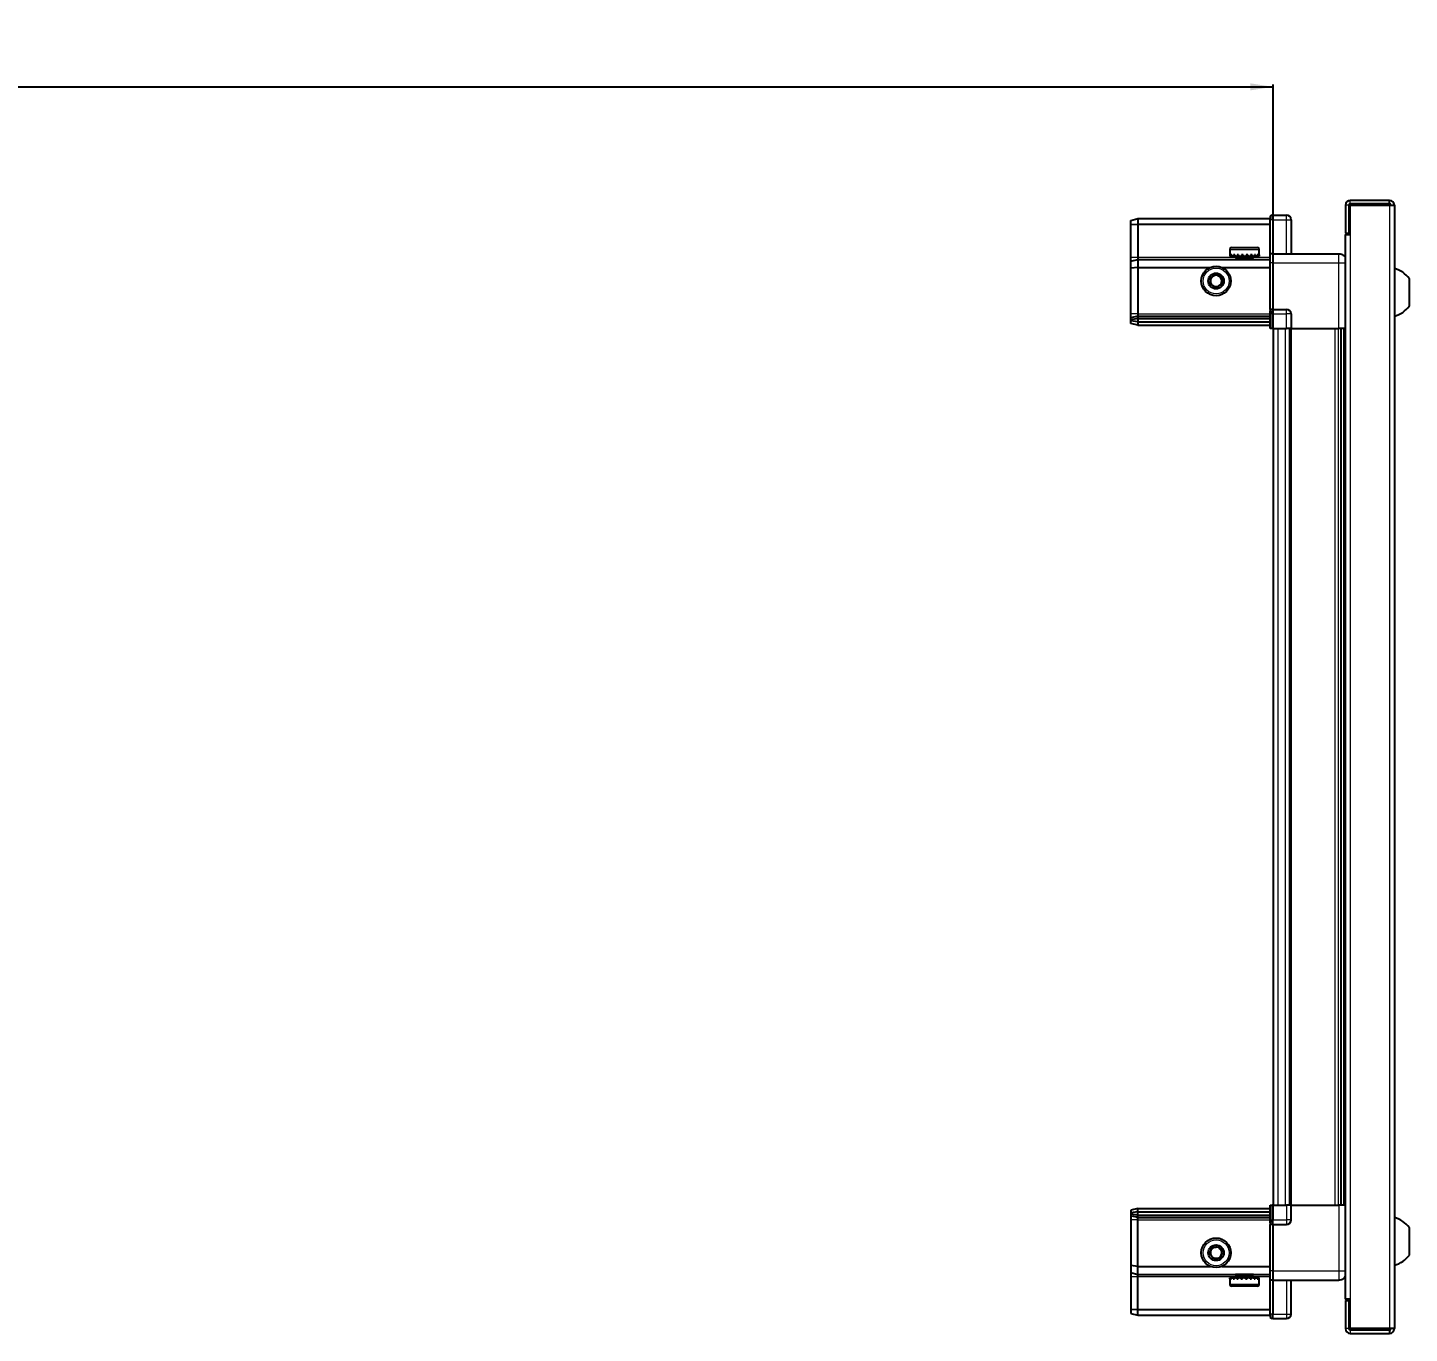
# Model space of a CAD drawing. Header units: millimetres. Extents: x 1021 to 3648, y -687 to 1533.
# Drawn here: x 2447 to 3055, y 893 to 1468 of the extents above; entities that cross this region are included whole.
import ezdxf

# ---------------------------------------------------------------- set-up
doc = ezdxf.new("R2010")
doc.units = ezdxf.units.MM
doc.layers.add('FORMAT', color=7, linetype='Continuous')
doc.styles.add('SLDTEXTSTYLE0', font='TXT', dxfattribs={"width": 0.75})
doc.dimstyles.new('SLDDIMSTYLE0', dxfattribs={"dimtxt": 20, "dimasz": 10, "dimexe": 0, "dimexo": 0.0625, "dimgap": 5, "dimtad": 2, "dimdec": 1, "dimrnd": 1e-09, "dimzin": 12, "dimdsep": 46, "dimtxsty": 'SLDTEXTSTYLE0', "dimsah": 1, "dimcen": 0.09, "dimadec": 0, "dimazin": 3, "dimtfac": 1, "dimtofl": 0, "dimtmove": 0, "dimatfit": 3, "dimfxl": 0, "dimfrac": 2, "dimtolj": 1, "dimtzin": 12, "dimarcsym": 0})

# ---------------------------------------------------------------- blocks, each defined once
blk = doc.blocks.new('_D_4')
at = {"layer": 'FORMAT'}
for p, q in [((1695.13, 1335.67), (1695.13, 1443.16)), ((1695.13, 1442.16), (2995.13, 1442.16)), ((2995.13, 1335.67), (2995.13, 1443.16))]:
    blk.add_line(p, q, dxfattribs=at)
for points in [[(1695.13, 1442.16), (1705.13, 1440.63), (1705.13, 1443.7)], [(2995.13, 1442.16), (2985.13, 1443.7), (2985.13, 1440.63)]]:
    blk.add_solid(points, dxfattribs=at)
at = {"layer": 'FORMAT', "insert": (2315.58, 1467.95), "char_height": 20, "attachment_point": 1, "style": 'SLDTEXTSTYLE0'}
blk.add_mtext('1300', dxfattribs=at)

msp = doc.modelspace()

# ---------------------------------------------------------------- linework, layer by layer
at = {"color": 7, "linetype": 'Continuous', "lineweight": 25}
for p, q in [((3026.98, 1390.06), (3026.98, 1377.66)), ((3028.48, 1390.06), (3028.48, 1377.66)), ((3028.98, 1377.16), (3028.98, 1390.06)), ((3028.98, 1390.06), (3046.38, 1390.06)), ((3046.38, 1392.16), (3029.08, 1392.16)), ((3046.38, 1390.66), (3029.08, 1390.66)), ((3046.38, 1390.66), (3046.38, 1392.16)), ((3046.38, 1390.06), (3048.48, 1390.06)), ((3048.48, 1390.06), (3048.48, 895.26)), ((2932.48, 1383.36), (2935.48, 1384.16)), ((2932.48, 1381.51), (2932.48, 1383.36)), ((2932.48, 1381.51), (2935.48, 1381.66)), ((2932.48, 1367.16), (2932.48, 1381.51)), ((2935.48, 1384.16), (2935.48, 1381.66)), ((2935.48, 1384.16), (2993.78, 1384.16)), ((2935.48, 1381.66), (2935.48, 1367.16)), ((2935.48, 1381.66), (2993.78, 1381.66)), ((2994.65, 1385.66), (2993.78, 1385.16)), ((2994.65, 1385.66), (2993.78, 1385.16)), ((2993.78, 1385.16), (2993.78, 1383.66)), ((2993.78, 1368.86), (2993.78, 1383.66)), ((2994.98, 1385.66), (2994.65, 1385.66)), ((2994.98, 1385.66), (2994.65, 1385.66)), ((2994.98, 1383.66), (2994.98, 1385.66)), ((2994.98, 1385.66), (2994.98, 1385.66)), ((2994.98, 1385.66), (3000.98, 1385.66)), ((2994.98, 1383.66), (2994.98, 1368.86)), ((3002.98, 1383.66), (3002.98, 1368.66)), ((3026.88, 1377.16), (3026.88, 908.16)), ((3026.88, 1377.16), (3028.98, 1377.16)), ((3026.98, 1377.66), (3028.48, 1377.66)), ((2975.98, 1370.56), (2975.98, 1367.66)), ((2976.78, 1371.36), (2988.18, 1371.36)), ((2988.98, 1367.66), (2988.98, 1370.56)), ((2993.78, 1368.66), (2993.78, 1368.86)), ((2994.98, 1368.86), (2994.98, 1368.66)), ((2932.48, 1365.36), (2932.48, 1367.16)), ((2932.48, 1365.36), (2935.48, 1366.16)), ((2932.48, 1362.33), (2932.48, 1365.36)), ((2935.48, 1367.16), (2935.48, 1366.16)), ((2935.48, 1366.16), (2935.48, 1362.66)), ((2935.48, 1366.16), (2993.78, 1366.16)), ((2975.98, 1367.66), (2976.02, 1367.66)), ((2976.14, 1368.16), (2976.02, 1368.16)), ((2976.02, 1368.16), (2976.02, 1367.66)), ((2976.02, 1367.66), (2976.14, 1367.66)), ((2976.14, 1368.16), (2976.14, 1367.66)), ((2976.14, 1367.66), (2976.55, 1367.66)), ((2976.89, 1368.16), (2976.55, 1368.16)), ((2976.55, 1368.16), (2976.55, 1367.66)), ((2976.55, 1367.66), (2976.89, 1367.66)), ((2976.89, 1368.16), (2976.89, 1367.66)), ((2976.89, 1367.66), (2977.66, 1367.66)), ((2978.19, 1368.16), (2977.66, 1368.16)), ((2977.66, 1368.16), (2977.66, 1367.66)), ((2977.66, 1367.66), (2978.19, 1367.66)), ((2978.08, 1367.66), (2978.08, 1367.56)), ((2978.08, 1367.56), (2986.88, 1367.56)), ((2978.19, 1368.16), (2978.19, 1367.66)), ((2978.19, 1367.66), (2979.25, 1367.66)), ((2978.48, 1367.16), (2979.17, 1366.68)), ((2978.48, 1367.16), (2986.48, 1367.16)), ((2979.17, 1366.68), (2978.48, 1366.2)), ((2978.48, 1366.2), (2978.48, 1366.16)), ((2978.48, 1366.2), (2986.48, 1366.2)), ((2979.17, 1366.68), (2985.79, 1366.68)), ((2979.91, 1368.16), (2979.25, 1368.16)), ((2979.25, 1368.16), (2979.25, 1367.66)), ((2979.25, 1367.66), (2979.91, 1367.66)), ((2979.91, 1368.16), (2979.91, 1367.66)), ((2979.91, 1367.66), (2981.15, 1367.66)), ((2981.88, 1368.16), (2981.15, 1368.16)), ((2981.15, 1368.16), (2981.15, 1367.66)), ((2981.15, 1367.66), (2981.58, 1367.66)), ((2981.58, 1368.16), (2981.58, 1367.66)), ((2981.88, 1368.16), (2981.88, 1367.66)), ((2981.88, 1367.66), (2983.18, 1367.66)), ((2983.9, 1368.16), (2983.18, 1368.16)), ((2983.18, 1368.16), (2983.18, 1367.66)), ((2983.45, 1368.16), (2983.45, 1367.66)), ((2983.45, 1367.66), (2983.9, 1367.66)), ((2983.9, 1368.16), (2983.9, 1367.66)), ((2983.9, 1367.66), (2985.14, 1367.66)), ((2985.8, 1368.16), (2985.14, 1368.16)), ((2985.14, 1368.16), (2985.14, 1367.66)), ((2985.14, 1367.66), (2985.8, 1367.66)), ((2985.79, 1366.68), (2986.48, 1367.16)), ((2986.48, 1366.2), (2985.79, 1366.68)), ((2985.8, 1368.16), (2985.8, 1367.66)), ((2985.8, 1367.66), (2986.84, 1367.66)), ((2986.48, 1366.16), (2986.48, 1366.2)), ((2987.36, 1368.16), (2986.84, 1368.16)), ((2986.84, 1368.16), (2986.84, 1367.66)), ((2986.84, 1367.66), (2987.36, 1367.66)), ((2986.88, 1367.56), (2986.88, 1367.66)), ((2987.36, 1368.16), (2987.36, 1367.66)), ((2987.36, 1367.66), (2988.12, 1367.66)), ((2988.45, 1368.16), (2988.12, 1368.16)), ((2988.12, 1368.16), (2988.12, 1367.66)), ((2988.12, 1367.66), (2988.45, 1367.66)), ((2988.45, 1368.16), (2988.45, 1367.66)), ((2988.45, 1367.66), (2988.84, 1367.66)), ((2988.95, 1368.16), (2988.84, 1368.16)), ((2988.84, 1368.16), (2988.84, 1367.66)), ((2988.84, 1367.66), (2988.95, 1367.66)), ((2988.95, 1368.16), (2988.95, 1367.66)), ((2988.95, 1367.66), (2988.98, 1367.66)), ((2994.98, 1368.66), (2993.78, 1368.66)), ((2993.78, 1364.66), (2993.78, 1368.66)), ((2993.78, 1344.36), (2993.78, 1364.66)), ((2994.98, 1368.66), (2994.98, 1364.66)), ((2994.98, 1368.66), (3023.98, 1368.66)), ((2994.98, 1364.66), (2994.98, 1344.36)), ((2935.48, 1362.66), (2932.48, 1362.33)), ((2932.48, 1342.16), (2932.48, 1362.33)), ((2935.48, 1362.66), (2935.48, 1342.16)), ((2935.48, 1362.66), (2967.48, 1362.66)), ((2972.48, 1362.66), (2993.78, 1362.66)), ((3055.08, 1345.66), (3055.08, 1357.66)), ((2932.48, 1340.36), (2932.48, 1342.16)), ((2935.48, 1341.16), (2932.48, 1340.36)), ((2932.48, 1339.62), (2932.48, 1340.36)), ((2935.48, 1340.16), (2932.48, 1339.62)), ((2932.48, 1339.12), (2932.48, 1339.62)), ((2932.48, 1337.97), (2932.48, 1339.12)), ((2935.48, 1338.66), (2932.48, 1339.12)), ((2935.48, 1342.16), (2935.48, 1341.16)), ((2935.48, 1341.16), (2935.48, 1340.16)), ((2935.48, 1341.16), (2993.78, 1341.16)), ((2935.48, 1340.16), (2993.78, 1340.16)), ((2935.48, 1340.16), (2935.48, 1338.66)), ((2935.48, 1338.66), (2935.48, 1337.16)), ((2935.48, 1338.66), (2993.78, 1338.66)), ((2993.78, 1344.16), (2993.78, 1344.36)), ((2994.98, 1344.16), (2993.78, 1344.16)), ((2993.78, 1344.16), (2993.78, 1343.49)), ((2993.78, 1335.66), (2993.78, 1343.49)), ((2994.65, 1342.16), (2994.65, 1335.66)), ((2994.98, 1344.36), (2994.98, 1344.16)), ((2994.98, 1342.16), (2994.98, 1344.16)), ((2994.98, 1344.16), (3000.98, 1344.16)), ((2994.98, 1342.16), (2994.98, 1344.16)), ((2994.98, 1342.16), (2994.98, 1335.66)), ((3002.98, 1342.16), (3002.98, 1335.66)), ((2935.48, 1337.16), (2932.48, 1337.97)), ((2935.48, 1337.16), (2993.78, 1337.16)), ((2994.65, 1335.66), (2993.78, 1335.66)), ((2994.98, 1335.66), (2994.65, 1335.66)), ((2994.98, 1335.66), (3000.98, 1335.66)), ((2995.13, 1335.66), (2995.13, 949.66)), ((3002.98, 1335.66), (3000.98, 1335.66)), ((3002.33, 1335.66), (3002.33, 949.66)), ((3002.98, 1335.66), (3023.98, 1335.66)), ((3025.01, 949.66), (3025.01, 1335.66)), ((3025.04, 949.66), (3025.04, 1335.66)), ((3026.83, 1335.66), (3026.83, 949.66)), ((2993.78, 941.84), (2993.78, 949.66)), ((2993.78, 949.66), (2994.65, 949.66)), ((2994.65, 949.66), (2994.65, 949.66)), ((2994.65, 949.66), (2994.65, 943.16)), ((2994.98, 949.66), (2994.65, 949.66)), ((2994.98, 949.66), (2994.98, 943.16)), ((2994.98, 949.66), (2994.98, 949.66)), ((2994.98, 949.66), (2994.98, 943.16)), ((2994.98, 949.66), (3000.98, 949.66)), ((3002.98, 949.66), (3000.98, 949.66)), ((3002.98, 943.16), (3002.98, 949.66)), ((3002.98, 949.66), (3023.98, 949.66)), ((2935.48, 948.16), (2932.48, 947.36)), ((2932.48, 947.36), (2932.48, 946.21)), ((2935.48, 946.66), (2932.48, 946.21)), ((2932.48, 946.21), (2932.48, 945.71)), ((2935.48, 945.16), (2932.48, 945.71)), ((2932.48, 945.71), (2932.48, 944.97)), ((2935.48, 944.16), (2932.48, 944.97)), ((2932.48, 944.97), (2932.48, 943.16)), ((2932.48, 943.16), (2932.48, 923)), ((2935.48, 946.66), (2935.48, 948.16)), ((2935.48, 948.16), (2993.78, 948.16)), ((2935.48, 945.16), (2935.48, 946.66)), ((2935.48, 946.66), (2993.78, 946.66)), ((2935.48, 945.16), (2993.78, 945.16)), ((2935.48, 944.16), (2935.48, 945.16)), ((2935.48, 944.16), (2993.78, 944.16)), ((2935.48, 943.16), (2935.48, 944.16)), ((2935.48, 922.66), (2935.48, 943.16)), ((2994.98, 941.16), (2994.98, 943.16)), ((2993.78, 941.84), (2993.78, 941.16)), ((2994.98, 941.16), (2993.78, 941.16)), ((2993.78, 940.96), (2993.78, 941.16)), ((2993.78, 920.66), (2993.78, 940.96)), ((2994.98, 941.16), (2994.98, 940.96)), ((2994.98, 941.16), (3000.98, 941.16)), ((2994.98, 940.96), (2994.98, 920.66)), ((3055.08, 927.66), (3055.08, 939.66)), ((2935.48, 922.66), (2932.48, 923)), ((2932.48, 923), (2932.48, 919.97)), ((2932.48, 919.97), (2935.48, 919.16)), ((2932.48, 919.97), (2932.48, 918.16)), ((2935.48, 922.66), (2967.48, 922.66)), ((2935.48, 919.16), (2935.48, 922.66)), ((2935.48, 919.16), (2993.78, 919.16)), ((2935.48, 918.16), (2935.48, 919.16)), ((2972.48, 922.66), (2993.78, 922.66)), ((2978.48, 919.16), (2978.48, 919.13)), ((2978.48, 919.13), (2979.17, 918.65)), ((2986.48, 919.13), (2978.48, 919.13)), ((2979.17, 918.65), (2978.48, 918.16)), ((2985.79, 918.65), (2979.17, 918.65)), ((2985.79, 918.65), (2986.48, 919.13)), ((2986.48, 918.16), (2985.79, 918.65)), ((2986.48, 919.13), (2986.48, 919.16)), ((2993.78, 916.66), (2993.78, 920.66)), ((2994.98, 920.66), (2994.98, 916.66)), ((2932.48, 918.16), (2932.48, 903.82)), ((2935.48, 903.66), (2935.48, 918.16)), ((2975.98, 917.66), (2975.98, 914.76)), ((2976, 917.66), (2975.98, 917.66)), ((2976, 917.16), (2976, 917.66)), ((2976.1, 917.66), (2976, 917.66)), ((2976, 917.16), (2976.1, 917.16)), ((2976.1, 917.16), (2976.1, 917.66)), ((2976.47, 917.66), (2976.1, 917.66)), ((2976.47, 917.16), (2976.47, 917.66)), ((2976.79, 917.66), (2976.47, 917.66)), ((2976.47, 917.16), (2976.79, 917.16)), ((2988.18, 913.96), (2976.78, 913.96)), ((2976.79, 917.16), (2976.79, 917.66)), ((2977.53, 917.66), (2976.79, 917.66)), ((2977.53, 917.16), (2977.53, 917.66)), ((2978.04, 917.66), (2977.53, 917.66)), ((2977.53, 917.16), (2978.04, 917.16)), ((2978.04, 917.16), (2978.04, 917.66)), ((2979.07, 917.66), (2978.04, 917.66)), ((2978.08, 917.76), (2978.08, 917.66)), ((2986.88, 917.76), (2978.08, 917.76)), ((2986.48, 918.16), (2978.48, 918.16)), ((2979.07, 917.16), (2979.07, 917.66)), ((2979.72, 917.66), (2979.07, 917.66)), ((2979.07, 917.16), (2979.72, 917.16)), ((2979.72, 917.16), (2979.72, 917.66)), ((2980.95, 917.66), (2979.72, 917.66)), ((2980.95, 917.16), (2980.95, 917.66)), ((2981.44, 917.66), (2980.95, 917.66)), ((2980.95, 917.16), (2981.68, 917.16)), ((2981.44, 917.16), (2981.44, 917.66)), ((2981.68, 917.16), (2981.68, 917.66)), ((2982.98, 917.66), (2981.68, 917.66)), ((2982.98, 917.16), (2982.98, 917.66)), ((2982.98, 917.16), (2983.71, 917.16)), ((2983.31, 917.16), (2983.31, 917.66)), ((2983.71, 917.66), (2983.31, 917.66)), ((2983.71, 917.16), (2983.71, 917.66)), ((2984.95, 917.66), (2983.71, 917.66)), ((2984.95, 917.16), (2984.95, 917.66)), ((2985.62, 917.66), (2984.95, 917.66)), ((2984.95, 917.16), (2985.62, 917.16)), ((2985.62, 917.16), (2985.62, 917.66)), ((2986.69, 917.66), (2985.62, 917.66)), ((2986.69, 917.16), (2986.69, 917.66)), ((2987.23, 917.66), (2986.69, 917.66)), ((2986.69, 917.16), (2987.23, 917.16)), ((2986.88, 917.66), (2986.88, 917.76)), ((2987.23, 917.16), (2987.23, 917.66)), ((2988.02, 917.66), (2987.23, 917.66)), ((2988.02, 917.16), (2988.02, 917.66)), ((2988.37, 917.66), (2988.02, 917.66)), ((2988.02, 917.16), (2988.37, 917.16)), ((2988.37, 917.16), (2988.37, 917.66)), ((2988.8, 917.66), (2988.37, 917.66)), ((2988.8, 917.16), (2988.8, 917.66)), ((2988.93, 917.66), (2988.8, 917.66)), ((2988.8, 917.16), (2988.93, 917.16)), ((2988.93, 917.16), (2988.93, 917.66)), ((2988.98, 917.66), (2988.93, 917.66)), ((2988.98, 914.76), (2988.98, 917.66)), ((2994.98, 916.66), (2993.78, 916.66)), ((2993.78, 916.46), (2993.78, 916.66)), ((2993.78, 901.66), (2993.78, 916.46)), ((2994.98, 916.66), (2994.98, 916.46)), ((2994.98, 916.66), (3023.98, 916.66)), ((2994.98, 916.46), (2994.98, 901.66)), ((2994.98, 916.46), (2994.98, 901.66)), ((3002.98, 901.66), (3002.98, 916.66)), ((3028.98, 908.16), (3026.88, 908.16)), ((3026.98, 907.66), (3028.48, 907.66)), ((3026.98, 907.66), (3026.98, 895.26)), ((3028.48, 907.66), (3028.48, 895.26)), ((3028.98, 895.26), (3028.98, 908.16)), ((2932.48, 903.82), (2935.48, 903.66)), ((2932.48, 903.82), (2932.48, 901.97)), ((2932.48, 901.97), (2935.48, 901.16)), ((2935.48, 903.66), (2993.78, 903.66)), ((2935.48, 901.16), (2935.48, 903.66)), ((2935.48, 901.16), (2993.78, 901.16)), ((2993.78, 901.66), (2993.78, 900.16)), ((2994.98, 899.66), (2994.98, 901.66)), ((2993.78, 900.16), (2994.65, 899.66)), ((2994.98, 899.66), (2994.65, 899.66)), ((2994.98, 899.66), (3000.98, 899.66)), ((3046.38, 895.26), (3028.98, 895.26)), ((3029.08, 894.66), (3046.38, 894.66)), ((3048.48, 895.26), (3046.38, 895.26)), ((3046.38, 894.66), (3046.38, 893.16)), ((3029.08, 893.16), (3046.38, 893.16))]:
    msp.add_line(p, q, dxfattribs=at)
at = {"color": 8, "linetype": 'Continuous', "lineweight": 18}
for p, q in [((3028.48, 1390.06), (3026.98, 1390.06)), ((3029.08, 1390.66), (3029.08, 1392.16)), ((3046.38, 1390.06), (3046.38, 895.26)), ((2994.98, 1383.66), (2993.78, 1383.66)), ((2994.98, 1383.66), (3000.98, 1383.66)), ((3000.98, 1383.66), (3000.98, 1385.66)), ((3000.98, 1368.66), (3000.98, 1383.66)), ((3000.98, 1383.66), (3002.98, 1383.66)), ((3028.98, 1377.16), (3028.98, 908.16)), ((2975.98, 1370.56), (2988.98, 1370.56)), ((2993.78, 1368.86), (2994.98, 1368.86)), ((2932.48, 1367.16), (2935.48, 1367.16)), ((2935.48, 1367.16), (2978.48, 1367.16)), ((2986.48, 1367.16), (2993.78, 1367.16)), ((2994.98, 1364.66), (2993.78, 1364.66)), ((2994.98, 1364.66), (3023.98, 1364.66)), ((3023.98, 1335.66), (3023.98, 1364.66)), ((2935.48, 1342.16), (2932.48, 1342.16)), ((2935.48, 1342.16), (2993.78, 1342.16)), ((2993.78, 1344.36), (2994.98, 1344.36)), ((2994.98, 1342.16), (2994.65, 1342.16)), ((2994.98, 1342.16), (3000.98, 1342.16)), ((3000.98, 1342.16), (3000.98, 1344.16)), ((3002.98, 1342.16), (3000.98, 1342.16)), ((3000.98, 1335.66), (3000.98, 1342.16)), ((2997.13, 1335.66), (2997.13, 949.66)), ((3000.33, 1335.66), (3000.33, 949.66)), ((3002.98, 1335.66), (3002.98, 949.66)), ((3022.39, 949.66), (3022.39, 1335.66)), ((3023.8, 1335.66), (3023.8, 949.66)), ((3026.25, 949.66), (3026.25, 1335.66)), ((2994.98, 949.66), (2994.65, 949.66)), ((3000.98, 949.66), (3000.98, 943.16)), ((3023.98, 949.66), (3023.98, 920.66)), ((2935.48, 943.16), (2932.48, 943.16)), ((2935.48, 943.16), (2993.78, 943.16)), ((2994.98, 943.16), (2994.65, 943.16)), ((2994.98, 943.16), (3000.98, 943.16)), ((3002.98, 943.16), (3000.98, 943.16)), ((3000.98, 943.16), (3000.98, 941.16)), ((2994.98, 940.96), (2993.78, 940.96)), ((2994.98, 920.66), (2993.78, 920.66)), ((2994.98, 920.66), (3023.98, 920.66)), ((2932.48, 918.16), (2935.48, 918.16)), ((2935.48, 918.16), (2978.48, 918.16)), ((2988.98, 914.76), (2975.98, 914.76)), ((2986.48, 918.16), (2993.78, 918.16)), ((2994.98, 916.46), (2993.78, 916.46)), ((3000.98, 916.66), (3000.98, 901.66)), ((2994.98, 901.66), (2993.78, 901.66)), ((2994.98, 901.66), (3000.98, 901.66)), ((3000.98, 901.66), (3002.98, 901.66)), ((3000.98, 901.66), (3000.98, 899.66)), ((3028.48, 895.26), (3026.98, 895.26)), ((3029.08, 894.66), (3029.08, 893.16))]:
    msp.add_line(p, q, dxfattribs=at)
at = {"color": 7, "linetype": 'Continuous', "lineweight": 25}
for centre, radius in [((2969.98, 1356.66), 6.5), ((2969.98, 1356.66), 3.46), ((2969.98, 928.66), 6.5), ((2969.98, 928.66), 3.46)]:
    msp.add_circle(centre, radius, dxfattribs=at)
at = {"color": 8, "linetype": 'Continuous', "lineweight": 18}
for centre in [(2969.98, 1356.66), (2969.98, 928.66)]:
    msp.add_circle(centre, 5.7, dxfattribs=at)
at = {"color": 7, "linetype": 'Continuous', "lineweight": 25}
for centre, radius, start, end in [((3029.08, 1390.06), 2.1, 90, 180), ((3029.08, 1390.06), 0.6, 90, 180), ((3046.38, 1390.06), 2.1, 0, 90), ((3046.38, 1390.06), 0.6, 0, 90), ((3000.98, 1383.66), 2, 360, 90), ((2976.78, 1370.56), 0.8, 90, 180), ((2988.18, 1370.56), 0.8, 0, 90), ((2978.08, 1367.16), 0.4, 0, 90), ((2986.88, 1367.16), 0.4, 90, 180), ((2969.98, 1356.66), 2.5, 120.74103, 180.74103), ((2969.98, 1356.66), 2.5, 60.74103, 120.74103), ((2969.98, 1356.66), 2.5, 0.74103, 60.74103), ((2969.98, 1356.66), 2.5, 300.74103, 0.74103), ((3045.46, 1350.64), 11.91, 36.1266, 75.29965), ((2969.98, 1356.66), 2.5, 180.74103, 240.74103), ((2969.98, 1356.66), 2.5, 240.74103, 300.74103), ((3045.46, 1352.69), 11.91, 284.70035, 323.8734), ((3000.98, 1342.16), 2, 0, 90), ((3000.98, 943.16), 2, 270, 0), ((3045.46, 932.64), 11.91, 36.1266, 75.29965), ((2969.98, 928.66), 2.5, 95.91157, 155.91157), ((2969.98, 928.66), 2.5, 35.91157, 95.91157), ((2969.98, 928.66), 2.5, 155.91157, 215.91157), ((2969.98, 928.66), 2.5, 215.91157, 275.91157), ((2969.98, 928.66), 2.5, 275.91157, 335.91157), ((2969.98, 928.66), 2.5, 335.91157, 35.91157), ((3045.46, 934.69), 11.91, 284.70035, 323.8734), ((2976.78, 914.76), 0.8, 180, 270), ((2978.08, 918.16), 0.4, 270, 0), ((2986.88, 918.16), 0.4, 180, 270), ((2988.18, 914.76), 0.8, 270, 0), ((3000.98, 901.66), 2, 270, 0), ((3029.08, 895.26), 2.1, 180, 270), ((3029.08, 895.26), 0.6, 180, 270), ((3046.38, 895.26), 2.1, 270, 0), ((3046.38, 895.26), 0.6, 270, 0)]:
    msp.add_arc(centre, radius, start, end, dxfattribs=at)
for centre, start_param, end_param in [((2991.19, 1342.16), 0, 0.722734), ((2991.19, 943.16), 5.560451, 6.283185)]:
    msp.add_ellipse(centre, major_axis=(3.46, 0), ratio=0.57735, start_param=start_param, end_param=end_param, dxfattribs=at)
for points, knots in [([(3023.98, 1368.66), (3024.42, 1368.62), (3025.1, 1368.55), (3025.91, 1368.11), (3026.47, 1367.67), (3026.75, 1367.3), (3026.88, 1367.12)], [0, 0, 0, 0, 0.384298, 0.591173, 0.802437, 1, 1, 1, 1]), ([(2967.46, 1358.07), (2967.91, 1358.34), (2968.74, 1358.83), (2969.56, 1359.32), (2969.95, 1359.55)], [0, 0, 0, 0, 0.534686, 1, 1, 1, 1]), ([(2967.5, 1355.19), (2967.5, 1355.31), (2967.49, 1355.91), (2967.48, 1356.91), (2967.47, 1357.73), (2967.46, 1358.07)], [0, 0, 0, 0, 0.133125, 0.637099, 1, 1, 1, 1]), ([(2969.95, 1359.55), (2970.4, 1359.3), (2971.24, 1358.83), (2972.07, 1358.36), (2972.46, 1358.14)], [0, 0, 0, 0, 0.534686, 1, 1, 1, 1]), ([(2972.46, 1358.14), (2972.47, 1357.8), (2972.48, 1356.97), (2972.49, 1355.98), (2972.5, 1355.38), (2972.5, 1355.25)], [0, 0, 0, 0, 0.362901, 0.866875, 1, 1, 1, 1]), ([(2970.02, 1353.78), (2969.57, 1354.03), (2968.73, 1354.5), (2967.89, 1354.97), (2967.5, 1355.19)], [0, 0, 0, 0, 0.534686, 1, 1, 1, 1]), ([(2972.5, 1355.25), (2972.06, 1354.99), (2971.23, 1354.5), (2970.4, 1354.01), (2970.02, 1353.78)], [0, 0, 0, 0, 0.5346859, 1, 1, 1, 1]), ([(3026.83, 1335.66), (3026.8, 1335.66), (3026.58, 1335.66), (3025.86, 1335.66), (3024.89, 1335.66), (3024.24, 1335.66), (3023.98, 1335.66)], [0, 0, 0, 0, 0.071707, 0.420979, 0.770251, 1, 1, 1, 1]), ([(3026.83, 949.66), (3026.8, 949.66), (3026.58, 949.66), (3025.86, 949.66), (3024.89, 949.66), (3024.24, 949.66), (3023.98, 949.66)], [0, 0, 0, 0, 0.071707, 0.420979, 0.770251, 1, 1, 1, 1]), ([(2967.11, 928.37), (2967.32, 928.84), (2967.72, 929.72), (2968.11, 930.59), (2968.29, 931)], [0, 0, 0, 0, 0.534686, 1, 1, 1, 1]), ([(2968.29, 931), (2968.63, 931.04), (2969.45, 931.12), (2970.44, 931.22), (2971.04, 931.29), (2971.16, 931.3)], [0, 0, 0, 0, 0.3629006, 0.8668753, 1, 1, 1, 1]), ([(2971.16, 931.3), (2971.46, 930.88), (2972.03, 930.1), (2972.59, 929.32), (2972.85, 928.96)], [0, 0, 0, 0, 0.534686, 1, 1, 1, 1]), ([(2968.81, 926.03), (2968.5, 926.45), (2967.94, 927.23), (2967.37, 928.01), (2967.11, 928.37)], [0, 0, 0, 0, 0.534686, 1, 1, 1, 1]), ([(2971.68, 926.33), (2971.55, 926.31), (2970.96, 926.25), (2969.97, 926.15), (2969.15, 926.06), (2968.81, 926.03)], [0, 0, 0, 0, 0.133125, 0.637099, 1, 1, 1, 1]), ([(2972.85, 928.96), (2972.64, 928.49), (2972.25, 927.61), (2971.86, 926.73), (2971.68, 926.33)], [0, 0, 0, 0, 0.534686, 1, 1, 1, 1]), ([(3023.98, 916.66), (3024.42, 916.71), (3025.1, 916.78), (3025.91, 917.22), (3026.47, 917.66), (3026.75, 918.03), (3026.88, 918.21)], [0, 0, 0, 0, 0.384298, 0.591173, 0.802437, 1, 1, 1, 1])]:
    msp.add_open_spline(points, degree=3, knots=knots, dxfattribs=at)
at = {"color": 8, "linetype": 'Continuous', "lineweight": 18}
for points in [[(3023.98, 1364.66), (3023.98, 1365.19), (3023.98, 1366.24), (3023.98, 1367.56), (3023.98, 1368.48), (3023.98, 1368.6), (3023.98, 1368.66)], [(3023.98, 920.66), (3023.98, 920.14), (3023.98, 919.09), (3023.98, 917.77), (3023.98, 916.84), (3023.98, 916.72), (3023.98, 916.66)]]:
    msp.add_open_spline(points, degree=3, dxfattribs=at)
for points in [[(3023.98, 1364.66), (3024.42, 1364.66), (3025.1, 1364.66), (3025.91, 1364.66), (3026.47, 1364.66), (3026.75, 1364.66), (3026.88, 1364.66)], [(3023.98, 920.66), (3024.42, 920.66), (3025.1, 920.66), (3025.91, 920.66), (3026.47, 920.66), (3026.75, 920.66), (3026.88, 920.66)]]:
    msp.add_open_spline(points, degree=3, knots=[0, 0, 0, 0, 0.384298, 0.591173, 0.802437, 1, 1, 1, 1], dxfattribs=at)

# ---------------------------------------------------------------- dimensions: what is measured, and where the dimension line sits
at = {"layer": 'FORMAT'}
dim = msp.add_linear_dim(base=(2995.13, 1442.16), p1=(1695.13, 1335.66), p2=(2995.13, 1335.66), angle=0, dimstyle='SLDDIMSTYLE0', dxfattribs=at)
dim.commit()
dim.dimension.update_dxf_attribs({"geometry": '_D_4', "text_midpoint": (2345.13, 1442.16), "dimtype": 160})

doc.saveas('drawing.dxf')
